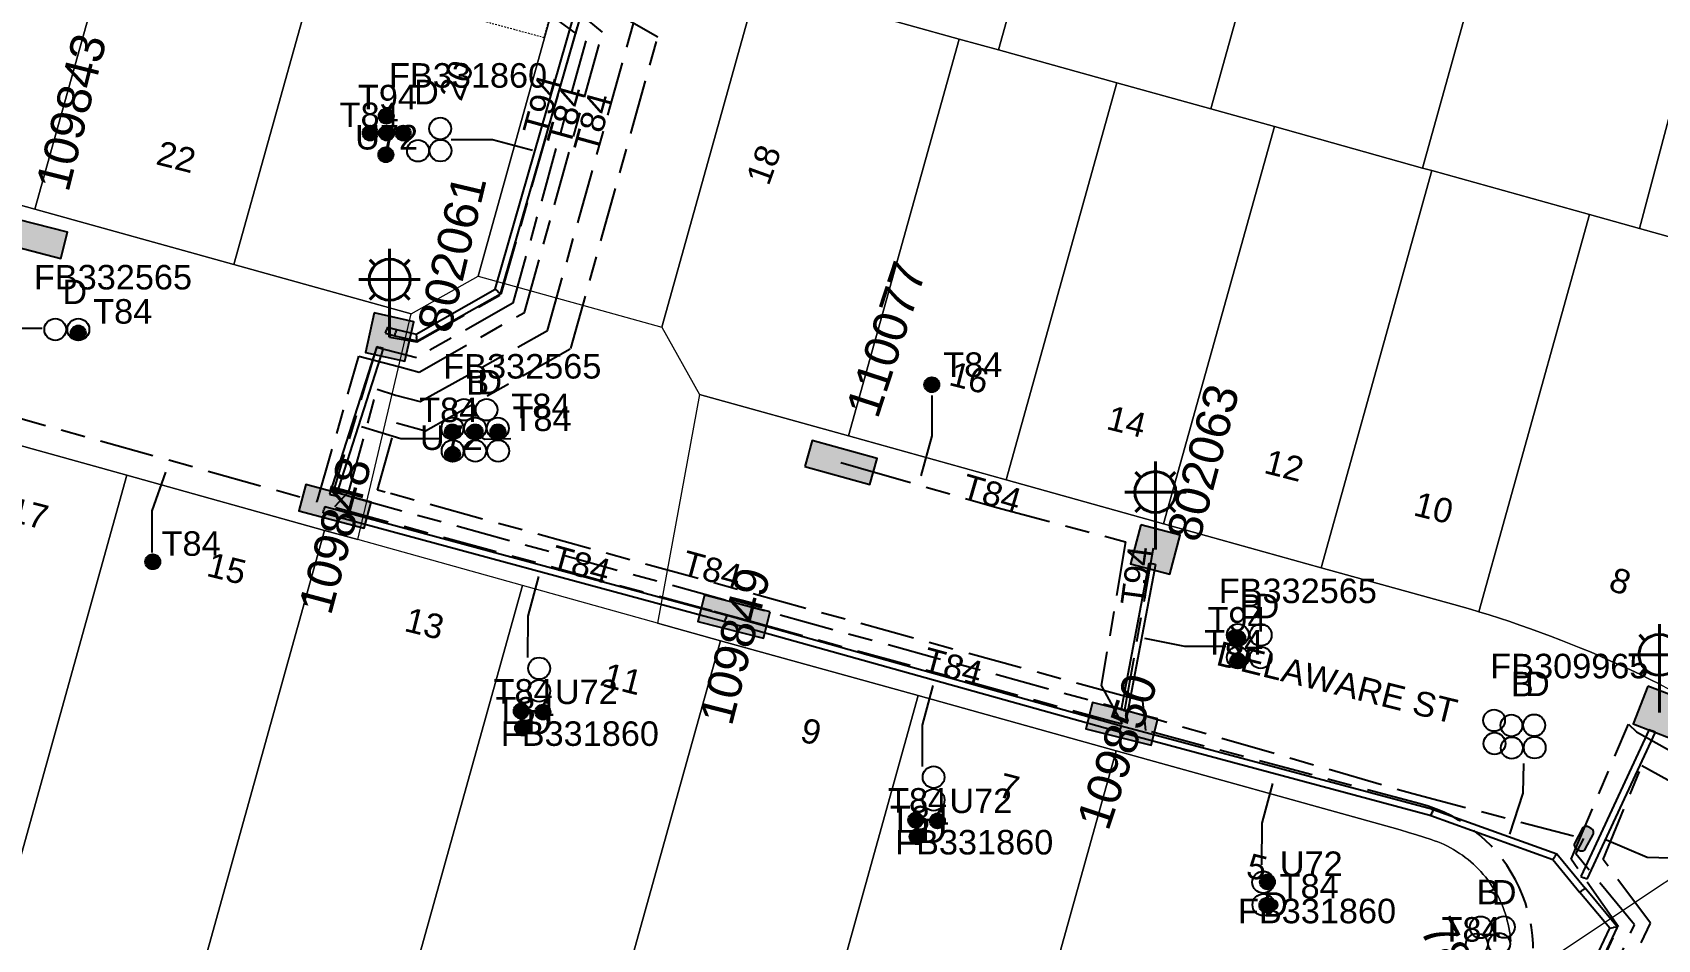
# Model space of a CAD drawing. Header units: metres. Extents: x 289087 to 291245, y 6227587 to 6229773.
# Drawn here: x 290317.4 to 290436.6, y 6228349.8 to 6228416.4 of the extents above; entities that cross this region are included whole.
import ezdxf
from ezdxf.enums import TextEntityAlignment as Align

# ---------------------------------------------------------------- set-up
doc = ezdxf.new("R2010")
doc.units = ezdxf.units.M
for name, pattern in [('Cable Exist UG', [8.2, 4, -1.2, 1.8, -1.2]), ('HIDDEN', [0.375, 0.25, -0.125]), ('HIDDEN2', [0.1875, 0.125, -0.0625])]:
    doc.linetypes.add(name, pattern=pattern)
for name, color, linetype in [('_User Ducts Config', 7, 'Continuous'), ('Duct_SP_EXT', 7, 'Continuous'), ('Equip_HV_EXT', 7, 'Continuous'), ('Equip_SP_SL_EXT', 7, 'Continuous'), ('Mains_HV_EXT', 7, 'Continuous'), ('Mains_LV_EXT', 7, 'Continuous'), ('SupportsUG_SP_LV_EXT', 7, 'Continuous'), ('SupportsUG_SP_LV_SL_EXT', 7, 'Continuous')]:
    doc.layers.add(name, color=color, linetype=linetype)
for name, color, linetype, lineweight in [('Cadastre Land Parcels_SP_EXT', 9, 'Continuous', 5), ('Cadastre Other Property_SP_EXT', 9, 'HIDDEN', 5), ('Cadastre Roads_SP_EXT', 9, 'Continuous', 5)]:
    doc.layers.add(name, color=color, linetype=linetype, lineweight=lineweight)
doc.styles.add('COLUMN_LABEL', font='arial.ttf')
doc.styles.add('iecARIAL', font='arial.ttf', dxfattribs={"height": 2})
doc.styles.add('POLE_LABEL', font='arial.ttf')
doc.styles.get("Standard").update_dxf_attribs({"font": 'arial.ttf'})

# ---------------------------------------------------------------- blocks, each defined once
blk = doc.blocks.new('COLUMN_EXT')
blk.add_hatch(color=256).paths.add_polyline_path([(-1.49, 1.48), (-1.49, -1.49), (1.48, -1.49), (1.48, 1.48)])
blk.add_lwpolyline([(-1.49, -1.49), (1.48, -1.49), (1.48, 1.48), (-1.49, 1.48)], close=True)
for tag, height, style, flags, p in [('ASSET_NUM', 2.5, 'COLUMN_LABEL', 8, (2, 2)), ('STRUCTURE_PLANT_NUMBER', 0.2, 'POLE_LABEL', 9, (1.81, 0.03)), ('STREET_CODE', 0.2, 'COLUMN_LABEL', 9, (1.81, -0.2))]:
    blk.add_attdef(tag, text='', height=height, dxfattribs=dict(style=style, flags=flags)).set_placement(p, align=Align.MIDDLE_LEFT)
at = {"flags": 9}
for tag, p in [('COLUMN_TYPE', (1.81, -0.4)), ('OWNED_BY', (1.81, -0.6)), ('STATE', (1.81, -0.8)), ('USAGE', (1.81, -1)), ('LEGEND', (1.81, -1.2)), ('STREETNAME', (1.81, -1.6)), ('SUBURB', (1.81, -1.8)), ('LOCATION', (1.81, -1.4)), ('NOTES', (1.81, -2))]:
    blk.add_attdef(tag, text='', height=0.2, dxfattribs=at).set_placement(p, align=Align.MIDDLE_LEFT)
at = {"flags": 1}
blk.add_attdef('Z', (1.81, -2.35), '', height=0.2, dxfattribs=at)
blk = doc.blocks.new('PILLAR_EXT')
blk.add_hatch(color=256).paths.add_polyline_path([(-2.475, 0.99), (-2.475, -0.99), (2.475, -0.99), (2.475, 0.99)])
blk.add_lwpolyline([(-2.475, -0.99), (2.475, -0.99), (2.475, 0.99), (-2.475, 0.99)], close=True)
at = {"style": 'iecARIAL', "flags": 8}
blk.add_attdef('ASSET_NUM', (1.5, 3.5), '', height=2.5, dxfattribs=at)
for tag, p, flags in [('OWNED_BY', (0, -0.2), 9), ('STATE', (0, -0.4), 9), ('SUPPORT_TYPE', (0, -0.6), 9), ('USAGE', (0, -0.8), 9), ('LEGEND', (0, -1), 9), ('LOCATION', (0, -1.2), 9), ('STREETNAME', (0, -1.8), 9), ('SUBURB', (0, -2), 1), ('NOTES', (0, -1.4), 9), ('PARENT', (0, -1.6), 9)]:
    blk.add_attdef(tag, p, '', height=0.2, dxfattribs=dict(flags=flags))
blk = doc.blocks.new('DUCT_EXT')
blk.add_circle((0, 0.8), 0.8)
at = {"flags": 1}
blk.add_attdef('Z', (0, 0), '', height=0.2, dxfattribs=at)
at = {"flags": 9}
for tag, p in [('DUCT_CODE', (0, 0)), ('XSECT_TYPE', (0, -0.2)), ('STATE', (0, -0.6)), ('FB_REFERENCE', (0, -0.4)), ('NOTES', (0, -0.8))]:
    blk.add_attdef(tag, text='', height=0.2, dxfattribs=at).set_placement(p, align=Align.MIDDLE_LEFT)
blk = doc.blocks.new('SL_LANTERN_EXT')
at = {"lineweight": 40}
for p, q in [((0, 1.97), (0, 6.47)), ((-1.46, 5.68), (-1.06, 5.28)), ((1.46, 5.68), (1.06, 5.28)), ((-2.25, 4.22), (2.25, 4.22)), ((-1.46, 2.76), (-1.06, 3.16)), ((0, 0), (0, 2.72)), ((1.46, 2.76), (1.06, 3.16))]:
    blk.add_line(p, q, dxfattribs=at)
blk.add_circle((0, 4.22), 1.5, dxfattribs=at)
at = {"style": 'iecARIAL', "flags": 9}
blk.add_attdef('ASSET_NUM', (1.5, 1.5), '', height=2.5, dxfattribs=at)
for tag, p, height, flags in [('CONSTRUCTED_VOLTAGE', (0.98, -0.65), 0.2, 9), ('CONTROL_TYPE', (0.98, -0.85), 0.2, 9), ('LANTERN_PURPOSE', (0.98, -1.05), 0.2, 9), ('LANTERN_TYPE', (0.98, -1.25), 0.2, 9), ('LNUMBER', (2.18, -3.25), 2.5, 8), ('OPERATING_VOLTAGE', (0.98, -1.65), 0.2, 9), ('ORIENTATION', (0.98, -1.85), 0.2, 9), ('OWNED_BY', (0.98, -2.05), 0.2, 9), ('STATE', (0.98, -2.25), 0.2, 9), ('NO_PHASES', (0.98, -1.45), 0.2, 9), ('USAGE', (0.98, -2.45), 0.2, 9), ('CEXIST', (0.98, -2.65), 0.2, 9), ('CNEW', (0.98, -2.85), 0.2, 9), ('CNUMBER', (0.98, -3.05), 0.2, 9), ('CREMOVE', (0.98, -3.25), 0.2, 9), ('CREPLACE', (0.98, -3.45), 0.2, 9), ('LKINGHEIGHT', (0.98, -3.65), 0.2, 9), ('LBRACKET', (0.98, -3.85), 0.2, 9), ('LBRACKETVOCAB', (0.98, -4.05), 0.2, 9), ('LCATEGORY', (0.98, -4.25), 0.2, 9), ('LCHARGE1', (0.98, -4.45), 0.2, 9), ('LCHARGE1PERCENT', (0.98, -4.65), 0.2, 9), ('LCHARGE2', (0.98, -4.85), 0.2, 9), ('LCHARGE2PERCENT', (0.98, -5.05), 0.2, 9), ('LCHARGE3', (0.98, -5.25), 0.2, 9), ('LCHARGE3PERCENT', (0.98, -5.45), 0.2, 9), ('LEXIST', (0.98, -5.65), 0.2, 9), ('LLAMP', (0.98, -5.85), 0.2, 9), ('LLAMPVOCAB', (0.98, -6.05), 0.2, 9), ('LMAST', (0.98, -6.25), 0.2, 9), ('LMASTVOCAB', (0.98, -6.45), 0.2, 9), ('LNEW', (0.98, -6.65), 0.2, 9), ('LANTNUMBER', (0.98, -6.85), 0.2, 9), ('LOUTREACH', (0.98, -7.25), 0.2, 9), ('LOUTREACHVOCAB', (0.98, -7.45), 0.2, 9), ('LRATECODE', (0.98, -7.65), 0.2, 9), ('LREMOVE', (0.98, -7.85), 0.2, 9), ('LREPLACE', (0.98, -8.05), 0.2, 9), ('LTYPE', (0.98, -8.25), 0.2, 9), ('LTYPEVOCAB', (0.98, -8.45), 0.2, 9), ('STREETNAME', (0.98, -9.25), 0.2, 9), ('SUBURB', (0.98, -9.45), 0.2, 1), ('LEGEND', (0.98, -8.65), 0.2, 9), ('LOCATION', (0.98, -8.85), 0.2, 9), ('NOTES', (0.98, -9.05), 0.2, 9)]:
    blk.add_attdef(tag, p, '', height=height, dxfattribs=dict(flags=flags))
blk = doc.blocks.new('HV_STJ_EXT')
h = blk.add_hatch(color=256)
edge = h.paths.add_edge_path()
edge.add_ellipse((-0.59, 0.13), major_axis=(0.226, 0.226), ratio=1, start_angle=45, end_angle=135)
edge.add_line((-0.91, 0.13), (-0.91, -0.13))
edge.add_ellipse((-0.59, -0.13), major_axis=(0.226, 0.226), ratio=1, start_angle=135, end_angle=225)
edge.add_line((-0.59, -0.45), (0.59, -0.45))
edge.add_ellipse((0.59, -0.13), major_axis=(-0.226, 0.226), ratio=1, start_angle=135, end_angle=225)
edge.add_line((0.91, -0.13), (0.91, 0.13))
edge.add_ellipse((0.59, 0.13), major_axis=(-0.226, 0.226), ratio=1, start_angle=225, end_angle=315)
edge.add_line((0.59, 0.45), (-0.59, 0.45))
blk.add_lwpolyline([(-0.91, 0.13), (-0.91, -0.13, 0.414214), (-0.59, -0.45), (0.59, -0.45, 0.414214), (0.91, -0.13), (0.91, 0.13, 0.414214), (0.59, 0.45), (-0.59, 0.45, 0.414214)], format="xyb", close=True)
for tag, flags, p in [('ORIENTATION', 9, (1.5, 0)), ('Z', 1, (1.5, -0.8)), ('USAGE', 9, (1.5, -0.2)), ('LEGEND', 9, (1.5, -0.4)), ('NOTES', 9, (1.5, -0.6))]:
    blk.add_attdef(tag, text='', height=0.2, dxfattribs=dict(flags=flags)).set_placement(p, align=Align.MIDDLE_LEFT)
blk = doc.blocks.new('CABLE_LARGE_EXT')
h = blk.add_hatch(color=256)
edge = h.paths.add_edge_path()
edge.add_arc((0, 0.55), 0.55, 0, 360)
blk.add_circle((0, 0.55), 0.55)
at = {"flags": 1}
blk.add_attdef('Z', (0, 0), '', height=0.2, dxfattribs=at)
at = {"flags": 9}
for tag, p in [('COND_CODE', (0, 0)), ('STATE', (0, -0.4)), ('XSECT_SIZE', (0, -0.6)), ('FB_REFERENCE', (0, -0.2)), ('NOTES', (0, -0.8))]:
    blk.add_attdef(tag, text='', height=0.2, dxfattribs=at).set_placement(p, align=Align.MIDDLE_LEFT)

msp = doc.modelspace()

# ---------------------------------------------------------------- linework, layer by layer
at = {"layer": '_User Ducts Config'}
for points in [[(290348.13, 6228408.57), (290351.17, 6228408.56), (290354.09, 6228407.79)], [(290318.12, 6228394.69), (290315.64, 6228394.7), (290314.33, 6228395.45)], [(290383.39, 6228389.78), (290383.39, 6228386.82), (290382.59, 6228383.89)], [(290347.43, 6228386.6), (290344.45, 6228386.59), (290341.55, 6228387.48)], [(290352.5, 6228386.6), (290350.61, 6228386.55), (290350.29, 6228386.71)], [(290326.19, 6228378.26), (290326.19, 6228381.31), (290327.19, 6228384.15)], [(290353.76, 6228370.54), (290353.78, 6228373.58), (290354.56, 6228376.5)], [(290404.95, 6228371.36), (290401.95, 6228371.36), (290399.01, 6228371.95)], [(290382.7, 6228362.54), (290382.72, 6228365.58), (290383.5, 6228368.5)], [(290426.8, 6228362.76), (290426.74, 6228360.59), (290425.78, 6228357.57)], [(290407.61, 6228355.34), (290407.63, 6228358.38), (290408.4, 6228361.3)], [(290438.43, 6228355.8), (290435.86, 6228355.87), (290432.88, 6228357.13)]]:
    msp.add_lwpolyline(points, dxfattribs=at)
at = {"layer": 'Cadastre Land Parcels_SP_EXT', "linetype": 'Continuous'}
for points in [[(290396.14, 6228443.32), (290383.78, 6228446.76), (290380.93, 6228446.79), (290378.46, 6228445.39), (290377.01, 6228442.94), (290370.63, 6228420.06), (290385.4, 6228415.94), (290388.29, 6228415.15), (290396.14, 6228443.32)], [(290411.7, 6228438.98), (290396.14, 6228443.32), (290388.29, 6228415.15), (290396.96, 6228412.73), (290403.85, 6228410.81), (290411.7, 6228438.98)], [(290427.25, 6228434.64), (290411.7, 6228438.98), (290403.85, 6228410.81), (290408.52, 6228409.51), (290419.4, 6228406.47), (290427.25, 6228434.64)], [(290325.59, 6228432.11), (290324.77, 6228432.34), (290313.06, 6228435.6), (290305.08, 6228406.95), (290317.6, 6228403.45), (290325.59, 6228432.11)], [(290442.81, 6228430.3), (290432.98, 6228433.04), (290427.25, 6228434.64), (290419.4, 6228406.47), (290420.08, 6228406.28), (290431.64, 6228403.06), (290435.3, 6228402.04), (290442.81, 6228430.3)], [(290340.18, 6228428.04), (290325.59, 6228432.11), (290317.6, 6228403.45), (290332.19, 6228399.38), (290340.18, 6228428.04)], [(290458.36, 6228425.97), (290454.27, 6228427.11), (290442.81, 6228430.3), (290435.3, 6228402.04), (290446.09, 6228399.03), (290450.85, 6228397.71), (290458.36, 6228425.97)], [(290350.11, 6228398.54), (290357.02, 6228423.34), (290340.18, 6228428.04), (290332.19, 6228399.38), (290345.19, 6228395.76), (290350.11, 6228398.54)], [(290385.4, 6228415.94), (290370.63, 6228420.06), (290363.58, 6228394.78), (290366.36, 6228389.85), (290377.28, 6228386.81), (290385.4, 6228415.94)], [(290396.96, 6228412.73), (290388.29, 6228415.15), (290385.4, 6228415.94), (290377.28, 6228386.81), (290388.84, 6228383.59), (290396.96, 6228412.73)], [(290408.52, 6228409.51), (290403.85, 6228410.81), (290396.96, 6228412.73), (290388.84, 6228383.59), (290400.39, 6228380.36), (290408.52, 6228409.51)], [(290420.08, 6228406.28), (290419.4, 6228406.47), (290408.52, 6228409.51), (290400.39, 6228380.36), (290411.95, 6228377.14), (290420.08, 6228406.28)], [(290431.64, 6228403.06), (290420.08, 6228406.28), (290411.95, 6228377.14), (290421.69, 6228374.43), (290422.3, 6228374.26), (290422.91, 6228374.09), (290423.51, 6228373.9), (290431.64, 6228403.06)], [(290446.09, 6228399.03), (290435.3, 6228402.04), (290431.64, 6228403.06), (290423.51, 6228373.9), (290424.28, 6228373.67), (290425.03, 6228373.43), (290425.79, 6228373.18), (290426.54, 6228372.92), (290427.3, 6228372.66), (290428.04, 6228372.39), (290428.79, 6228372.11), (290429.53, 6228371.83), (290430.27, 6228371.53), (290431.01, 6228371.23), (290431.75, 6228370.93), (290432.48, 6228370.61), (290433.21, 6228370.29), (290433.93, 6228369.96), (290434.65, 6228369.63), (290435.37, 6228369.29), (290436.09, 6228368.93), (290436.8, 6228368.58), (290437.51, 6228368.21), (290446.09, 6228399.03)], [(290324.33, 6228383.92), (290309.82, 6228387.97), (290300.02, 6228352.81), (290305.38, 6228351.31), (290314.53, 6228348.76), (290324.33, 6228383.92)], [(290338.85, 6228379.88), (290324.33, 6228383.92), (290314.53, 6228348.76), (290317.9, 6228347.82), (290329.05, 6228344.71), (290338.85, 6228379.88)], [(290353.37, 6228375.83), (290341.28, 6228379.21), (290338.85, 6228379.88), (290329.05, 6228344.71), (290330.42, 6228344.33), (290342.94, 6228340.83), (290343.56, 6228340.66), (290353.37, 6228375.83)], [(290367.88, 6228371.78), (290363.27, 6228373.07), (290353.37, 6228375.83), (290343.56, 6228340.66), (290355.47, 6228337.34), (290358.08, 6228336.62), (290367.88, 6228371.78)], [(290382.4, 6228367.75), (290367.88, 6228371.78), (290358.08, 6228336.62), (290369.92, 6228333.31), (290372.6, 6228332.57), (290382.4, 6228367.75)], [(290396.91, 6228363.7), (290382.4, 6228367.75), (290372.6, 6228332.57), (290387.11, 6228328.52), (290396.91, 6228363.7)]]:
    msp.add_lwpolyline(points, close=True, dxfattribs=at)
msp.add_lwpolyline([(290425.86, 6228349.7), (290425.84, 6228349.96), (290425.81, 6228350.21), (290425.77, 6228350.47), (290425.73, 6228350.72), (290425.67, 6228350.98), (290425.61, 6228351.23), (290425.54, 6228351.48), (290425.47, 6228351.72), (290425.39, 6228351.97), (290425.3, 6228352.21), (290425.2, 6228352.45), (290425.09, 6228352.68), (290424.98, 6228352.92), (290424.86, 6228353.15), (290424.74, 6228353.37), (290424.6, 6228353.59), (290424.46, 6228353.81), (290424.32, 6228354.02), (290424.17, 6228354.23), (290424.01, 6228354.44), (290423.84, 6228354.63), (290423.67, 6228354.83), (290423.49, 6228355.02), (290423.31, 6228355.2), (290423.12, 6228355.38), (290422.93, 6228355.55), (290422.73, 6228355.71), (290422.53, 6228355.87), (290422.32, 6228356.03), (290422.11, 6228356.17), (290421.89, 6228356.31), (290421.67, 6228356.45), (290421.45, 6228356.57), (290421.22, 6228356.69), (290420.99, 6228356.81), (290420.75, 6228356.91), (290420.51, 6228357.01), (290420.27, 6228357.1), (290420.03, 6228357.19), (290419.49, 6228357.36), (290418.95, 6228357.53), (290418.35, 6228357.71), (290417.74, 6228357.89), (290417.13, 6228358.07), (290396.91, 6228363.7), (290387.11, 6228328.52)], dxfattribs=at)
at = {"layer": 'Cadastre Other Property_SP_EXT', "linetype": 'HIDDEN2'}
msp.add_lwpolyline([(290358.35, 6228428.4), (290353.55, 6228429.69), (290353.55, 6228429.69, 0.415749), (290346.87, 6228426.29), (290346.87, 6228426.29), (290346.27, 6228424.17), (290346.27, 6228424.17, 0.414276), (290349.63, 6228417.5), (290349.63, 6228417.5), (290354.95, 6228416.06), (290358.35, 6228428.4)], format="xyb", close=True, dxfattribs=at)
at = {"layer": 'Cadastre Roads_SP_EXT', "linetype": 'Continuous'}
msp.add_lwpolyline([(290370.63, 6228420.06), (290377.01, 6228442.94), (290363.98, 6228448.3), (290357.02, 6228423.34), (290350.11, 6228398.54), (290363.58, 6228394.78), (290370.63, 6228420.06)], close=True, dxfattribs=at)
for points in [[(290309.82, 6228387.97), (290324.33, 6228383.92), (290338.85, 6228379.88), (290341.28, 6228379.21), (290345.19, 6228395.76), (290345.19, 6228395.76), (290332.19, 6228399.38), (290317.6, 6228403.45), (290305.08, 6228406.95)], [(290436.8, 6228368.58), (290436.09, 6228368.93), (290435.37, 6228369.29), (290434.65, 6228369.63), (290433.93, 6228369.96), (290433.21, 6228370.29), (290432.48, 6228370.61), (290431.75, 6228370.93), (290431.01, 6228371.23), (290430.27, 6228371.53), (290429.53, 6228371.83), (290428.79, 6228372.11), (290428.04, 6228372.39), (290427.3, 6228372.66), (290426.54, 6228372.92), (290425.79, 6228373.18), (290425.03, 6228373.43), (290424.28, 6228373.67), (290423.51, 6228373.9), (290422.91, 6228374.09), (290422.3, 6228374.26), (290421.69, 6228374.43), (290411.95, 6228377.14), (290400.39, 6228380.36), (290388.84, 6228383.59), (290377.28, 6228386.81), (290366.36, 6228389.85), (290363.27, 6228373.07), (290367.88, 6228371.78), (290382.4, 6228367.75), (290396.91, 6228363.7), (290417.13, 6228358.07), (290417.74, 6228357.89), (290418.35, 6228357.71), (290418.95, 6228357.53), (290419.49, 6228357.36), (290420.03, 6228357.19), (290420.27, 6228357.1), (290420.51, 6228357.01), (290420.75, 6228356.91), (290420.99, 6228356.81), (290421.22, 6228356.69), (290421.45, 6228356.57), (290421.67, 6228356.45), (290421.89, 6228356.31), (290422.11, 6228356.17), (290422.32, 6228356.03), (290422.53, 6228355.87), (290422.73, 6228355.71), (290422.93, 6228355.55), (290423.12, 6228355.38), (290423.31, 6228355.2), (290423.49, 6228355.02), (290423.67, 6228354.83), (290423.84, 6228354.63), (290424.01, 6228354.44), (290424.17, 6228354.23), (290424.32, 6228354.02), (290424.46, 6228353.81), (290424.6, 6228353.59), (290424.74, 6228353.37), (290424.86, 6228353.15), (290424.98, 6228352.92), (290425.09, 6228352.68), (290425.2, 6228352.45), (290425.3, 6228352.21), (290425.39, 6228351.97), (290425.47, 6228351.72), (290425.54, 6228351.48), (290425.61, 6228351.23), (290425.67, 6228350.98), (290425.73, 6228350.72), (290425.77, 6228350.47), (290425.81, 6228350.21), (290425.84, 6228349.96), (290425.86, 6228349.7)], [(290425.34, 6228346.15), (290448.97, 6228361.91)]]:
    msp.add_lwpolyline(points, dxfattribs=at)
at = {"layer": 'Duct_SP_EXT'}
for p, q in [((290351.35, 6228397.57), (290357.61, 6228419.32)), ((290351.76, 6228397.25), (290358.08, 6228419.19)), ((290345.56, 6228394.29), (290351.35, 6228397.57)), ((290351.35, 6228397.57), (290351.55, 6228397.41)), ((290351.76, 6228397.25), (290351.55, 6228397.41)), ((290345.64, 6228393.78), (290351.76, 6228397.25)), ((290343.32, 6228394.34), (290343.38, 6228394.57)), ((290343.32, 6228394.34), (290343.99, 6228394.15)), ((290343.45, 6228394.8), (290343.38, 6228394.57)), ((290343.45, 6228394.8), (290344.11, 6228394.62)), ((290343.99, 6228394.15), (290344.05, 6228394.39)), ((290343.99, 6228394.15), (290345.64, 6228393.78)), ((290344.11, 6228394.62), (290344.05, 6228394.39)), ((290344.11, 6228394.62), (290345.56, 6228394.29)), ((290345.56, 6228394.29), (290345.6, 6228394.03)), ((290345.64, 6228393.78), (290345.6, 6228394.03)), ((290342.68, 6228393.37), (290339.2, 6228382.54)), ((290343.14, 6228393.22), (290339.66, 6228382.39)), ((290342.68, 6228393.37), (290342.91, 6228393.29)), ((290343.14, 6228393.22), (290342.91, 6228393.29)), ((290339.2, 6228382.54), (290339.43, 6228382.47)), ((290339.66, 6228382.39), (290339.43, 6228382.47)), ((290338.74, 6228381.17), (290338.8, 6228381.4)), ((290338.74, 6228381.17), (290368.22, 6228373.19)), ((290338.86, 6228381.64), (290338.8, 6228381.4)), ((290338.86, 6228381.64), (290368.34, 6228373.65)), ((290399.32, 6228377.47), (290397.29, 6228366.74)), ((290399.79, 6228377.38), (290397.76, 6228366.65)), ((290399.32, 6228377.47), (290399.56, 6228377.43)), ((290399.79, 6228377.38), (290399.56, 6228377.43)), ((290368.34, 6228373.65), (290368.28, 6228373.42)), ((290368.35, 6228373.65), (290368.28, 6228373.42)), ((290368.35, 6228373.65), (290397.29, 6228365.54)), ((290368.22, 6228373.19), (290368.28, 6228373.42)), ((290368.22, 6228373.19), (290368.28, 6228373.42)), ((290368.22, 6228373.19), (290397.16, 6228365.08)), ((290397.29, 6228366.74), (290397.52, 6228366.69)), ((290397.76, 6228366.65), (290397.52, 6228366.69)), ((290397.16, 6228365.08), (290397.22, 6228365.31)), ((290397.16, 6228365.08), (290397.22, 6228365.31)), ((290397.29, 6228365.54), (290397.22, 6228365.31)), ((290397.28, 6228365.54), (290397.22, 6228365.31)), ((290397.28, 6228365.54), (290420.15, 6228359.41)), ((290436.02, 6228365.26), (290431, 6228354.47)), ((290436.02, 6228365.26), (290436.24, 6228365.16)), ((290397.16, 6228365.08), (290420.02, 6228358.95)), ((290436.45, 6228365.06), (290431.44, 6228354.27)), ((290436.45, 6228365.06), (290436.24, 6228365.16)), ((290420.15, 6228359.41), (290420.09, 6228359.18)), ((290420.17, 6228359.4), (290420.09, 6228359.18)), ((290420.17, 6228359.4), (290429.24, 6228356.13)), ((290420, 6228358.95), (290420.09, 6228359.18)), ((290420, 6228358.95), (290428.96, 6228355.73)), ((290420.02, 6228358.95), (290420.09, 6228359.18)), ((290428.96, 6228355.73), (290429.1, 6228355.93)), ((290428.96, 6228355.73), (290430.94, 6228353.31)), ((290429.24, 6228356.13), (290429.1, 6228355.93)), ((290429.24, 6228356.13), (290431.31, 6228353.61)), ((290430.94, 6228353.3), (290431.12, 6228353.46)), ((290430.94, 6228353.31), (290431.12, 6228353.46)), ((290433.12, 6228350.69), (290430.94, 6228353.3)), ((290431, 6228354.47), (290431.22, 6228354.37)), ((290431.31, 6228353.61), (290431.12, 6228353.46)), ((290431.31, 6228353.61), (290431.12, 6228353.46)), ((290431.44, 6228354.27), (290431.22, 6228354.37)), ((290433.69, 6228350.76), (290431.31, 6228353.61)), ((290429.98, 6228344.03), (290433.12, 6228350.69)), ((290430.35, 6228343.68), (290433.69, 6228350.76)), ((290433.12, 6228350.69), (290433.4, 6228350.73)), ((290433.69, 6228350.76), (290433.4, 6228350.73))]:
    msp.add_line(p, q, dxfattribs=at)
at = {"layer": 'Mains_HV_EXT', "linetype": 'Cable Exist UG'}
for points in [[(290352.08, 6228422.33), (290351.67, 6228420.46), (290358.02, 6228415.8), (290352.66, 6228396.55), (290352.66, 6228396.55), (290345.58, 6228392.54), (290342.66, 6228393.29), (290339.49, 6228382.78), (290340.65, 6228382.38), (290340.65, 6228382.38), (290396.8, 6228366.92), (290418.68, 6228360.56), (290431.23, 6228357.25)], [(290392.47, 6228324.4), (290393.95, 6228325.4), (290398.41, 6228323.52), (290400.56, 6228322.55), (290400.56, 6228322.55), (290401.36, 6228323.26), (290403.68, 6228325.31), (290406.33, 6228327.64), (290409.04, 6228329.92), (290409.04, 6228329.92), (290411.69, 6228331.93), (290420.13, 6228337.16), (290431.16, 6228342.91), (290434.94, 6228350.92), (290430.63, 6228356.13), (290431.23, 6228357.25)]]:
    msp.add_lwpolyline(points, dxfattribs=at)
at = {"layer": 'Mains_LV_EXT', "linetype": 'Cable Exist UG'}
for points in [[(290339.61, 6228381.64), (290340.63, 6228382.74), (290340.63, 6228382.74), (290342.7, 6228390.23), (290344.05, 6228389.79), (290345.86, 6228389.33), (290355.21, 6228394.55), (290361.78, 6228418.08), (290360.11, 6228419.13), (290359.1, 6228422.81)], [(290343.62, 6228394.06), (290345.61, 6228393.71), (290345.61, 6228393.71), (290351.81, 6228397.21), (290359.1, 6228422.81)], [(290310.39, 6228389.81), (290314.51, 6228388.66), (290314.51, 6228388.66), (290338.31, 6228381.99), (290341.35, 6228392.67), (290344.36, 6228391.89), (290344.36, 6228391.89), (290345.79, 6228391.5), (290353.51, 6228395.88), (290359.24, 6228416.45), (290352.12, 6228422.37)], [(290376.73, 6228384.87), (290377.98, 6228384.5), (290377.98, 6228384.5), (290388.17, 6228381.55), (290397.61, 6228379.04), (290395.82, 6228368.48), (290397.36, 6228365.69)], [(290339.66, 6228381.55), (290369.07, 6228373.49)], [(290399.64, 6228378.58), (290397.37, 6228365.8)], [(290431.92, 6228342.18), (290436.12, 6228351.06), (290432.64, 6228355.72), (290435.49, 6228362.63), (290435.49, 6228362.63), (290437.38, 6228361.58), (290440.91, 6228359.27), (290443.08, 6228357.96), (290448.5, 6228355.61), (290455.15, 6228357.37), (290455.61, 6228357.75), (290455.61, 6228357.75), (290457.17, 6228361.5), (290462.55, 6228365.07), (290470.48, 6228368.76), (290487.6, 6228374.95), (290488.34, 6228377.95)], [(290367.39, 6228373.95), (290370.04, 6228373.23), (290370.04, 6228373.23), (290396.42, 6228365.92), (290397.36, 6228365.69)], [(290430.39, 6228343.64), (290433.76, 6228350.77), (290430.29, 6228355.75), (290434.5, 6228365.66), (290435.1, 6228365.08), (290435.1, 6228365.08), (290437.97, 6228363.47), (290441.93, 6228360.97), (290448.66, 6228357.74), (290454.59, 6228359.23), (290455.77, 6228362.96)]]:
    msp.add_lwpolyline(points, dxfattribs=at)
msp.add_lwpolyline([(290426.43, 6228344.17, 0.468518), (290419.21, 6228359.81), (290419.21, 6228359.81), (290399.1, 6228365.19), (290398.87, 6228367.33), (290398.87, 6228367.33), (290397.86, 6228367.6), (290343.3, 6228382.68), (290342.73, 6228382.82), (290342.73, 6228382.82), (290344.11, 6228387.77), (290346.24, 6228387.18), (290356.91, 6228393.22), (290363.29, 6228416.08), (290352.29, 6228422.32)], format="xyb", dxfattribs=at)

# ---------------------------------------------------------------- block references
at = {"layer": '_User Ducts Config'}
for name, p in [('CABLE_LARGE_EXT', (290343.37, 6228409.73)), ('CABLE_LARGE_EXT', (290342.19, 6228408.49)), ('CABLE_LARGE_EXT', (290343.4, 6228408.49)), ('CABLE_LARGE_EXT', (290344.61, 6228408.49)), ('CABLE_LARGE_EXT', (290343.34, 6228406.9)), ('DUCT_EXT', (290319.09, 6228393.82)), ('DUCT_EXT', (290320.78, 6228393.82)), ('CABLE_LARGE_EXT', (290320.78, 6228393.82)), ('CABLE_LARGE_EXT', (290383.39, 6228390.02)), ('DUCT_EXT', (290349.07, 6228387.93)), ('DUCT_EXT', (290350.73, 6228387.93)), ('DUCT_EXT', (290348.22, 6228386.56)), ('DUCT_EXT', (290349.89, 6228386.56)), ('DUCT_EXT', (290351.56, 6228386.56)), ('CABLE_LARGE_EXT', (290348.22, 6228386.56)), ('CABLE_LARGE_EXT', (290349.89, 6228386.56)), ('CABLE_LARGE_EXT', (290351.56, 6228386.56)), ('DUCT_EXT', (290348.24, 6228384.91)), ('CABLE_LARGE_EXT', (290348.24, 6228384.91)), ('DUCT_EXT', (290349.9, 6228384.91)), ('DUCT_EXT', (290351.58, 6228384.91)), ('CABLE_LARGE_EXT', (290326.24, 6228377.02)), ('DUCT_EXT', (290405.84, 6228371.41)), ('CABLE_LARGE_EXT', (290405.84, 6228371.41)), ('DUCT_EXT', (290407.52, 6228371.4)), ('DUCT_EXT', (290405.84, 6228369.75)), ('DUCT_EXT', (290407.52, 6228369.75)), ('CABLE_LARGE_EXT', (290405.84, 6228369.75)), ('DUCT_EXT', (290424.64, 6228365.13)), ('DUCT_EXT', (290425.91, 6228364.76)), ('DUCT_EXT', (290427.58, 6228364.77)), ('DUCT_EXT', (290424.67, 6228363.43)), ('DUCT_EXT', (290425.94, 6228363.11)), ('DUCT_EXT', (290427.62, 6228363.13))]:
    msp.add_blockref(name, p, dxfattribs=at)
for name, p, rotation in [('DUCT_EXT', (290346.53, 6228409.37), 269.9586138857085), ('DUCT_EXT', (290344.9, 6228407.74), 269.9586138857085), ('DUCT_EXT', (290346.55, 6228407.75), 269.9586138857085), ('DUCT_EXT', (290354.58, 6228368.95), 359.6654191476014), ('DUCT_EXT', (290354.58, 6228367.3), 359.6654191476014), ('CABLE_LARGE_EXT', (290353.82, 6228366.61), 89.70680528091653), ('CABLE_LARGE_EXT', (290355.41, 6228366.54), 89.70680528091653), ('CABLE_LARGE_EXT', (290353.92, 6228365.37), 89.70680528091653), ('DUCT_EXT', (290383.52, 6228360.96), 359.6654191476014), ('DUCT_EXT', (290383.52, 6228359.3), 359.6654191476014), ('CABLE_LARGE_EXT', (290382.76, 6228358.61), 89.70680528091653), ('CABLE_LARGE_EXT', (290384.35, 6228358.55), 89.70680528091653), ('CABLE_LARGE_EXT', (290382.86, 6228357.39), 89.70680528091653), ('DUCT_EXT', (290407.7, 6228353.25), 359.6654191476014), ('CABLE_LARGE_EXT', (290408.56, 6228354.07), 89.70680528091653), ('DUCT_EXT', (290407.71, 6228351.6), 359.6654191476014), ('CABLE_LARGE_EXT', (290408.52, 6228352.36), 89.70680528091653), ('DUCT_EXT', (290422.86, 6228350.74), 270.0936204574901), ('DUCT_EXT', (290424.56, 6228350.76), 270.0936204574901), ('DUCT_EXT', (290422.57, 6228349.49), 270.0936204574901), ('DUCT_EXT', (290424.21, 6228349.53), 270.0936204574901)]:
    msp.add_blockref(name, p, dxfattribs=dict(at, rotation=rotation))
at = {"layer": 'Equip_HV_EXT', "rotation": 61.90760375876348}
msp.add_blockref('HV_STJ_EXT', (290431.23, 6228357.25), dxfattribs=at)
at = {"layer": 'Equip_SP_SL_EXT'}
for p in [(290343.62, 6228394.06), (290399.79, 6228378.47), (290436.77, 6228366.52)]:
    msp.add_blockref('SL_LANTERN_EXT', p, dxfattribs=at)
at = {"layer": 'SupportsUG_SP_LV_EXT'}
ref = msp.add_blockref('PILLAR_EXT', (290317.34, 6228401.42), dxfattribs=dict(at, rotation=345.5255517343809))
ref.add_attrib('ASSET_NUM', '109843', dxfattribs={"layer": '0', "height": 2.5, "rotation": 75.9603, "style": 'iecARIAL'}).set_placement((290318.84, 6228404.92), align=Align.MIDDLE_LEFT)
ref = msp.add_blockref('PILLAR_EXT', (290376.73, 6228384.87), dxfattribs=dict(at, rotation=344.5521128355994))
ref.add_attrib('ASSET_NUM', '110077', dxfattribs={"layer": '0', "height": 2.5, "rotation": 71.9095, "style": 'iecARIAL'}).set_placement((290378.23, 6228388.37), align=Align.MIDDLE_LEFT)
ref = msp.add_blockref('PILLAR_EXT', (290339.61, 6228381.64), dxfattribs=dict(at, rotation=165.0098630917064))
ref.add_attrib('ASSET_NUM', '109848', dxfattribs={"layer": '0', "height": 2.5, "rotation": 75.0099, "style": 'iecARIAL'}).set_placement((290341.11, 6228385.14), align=Align.MIDDLE_RIGHT)
ref = msp.add_blockref('PILLAR_EXT', (290368.88, 6228373.54), dxfattribs=dict(at, rotation=165.6661637162448))
ref.add_attrib('ASSET_NUM', '109849', dxfattribs={"layer": '0', "height": 2.5, "rotation": 75.6874, "style": 'iecARIAL'}).set_placement((290370.38, 6228377.04), align=Align.MIDDLE_RIGHT)
ref = msp.add_blockref('PILLAR_EXT', (290397.33, 6228365.68), dxfattribs=dict(at, rotation=165.9132572497945))
ref.add_attrib('ASSET_NUM', '109850', dxfattribs={"layer": '0', "height": 2.5, "rotation": 71.5859, "style": 'iecARIAL'}).set_placement((290398.83, 6228369.18), align=Align.MIDDLE_RIGHT)
at = {"layer": 'SupportsUG_SP_LV_SL_EXT'}
ref = msp.add_blockref('COLUMN_EXT', (290343.62, 6228394.06), dxfattribs=dict(at, rotation=257.3234698124969))
ref.add_attrib('ASSET_NUM', '802061', dxfattribs={"layer": '0', "height": 2.5, "rotation": 76.6805, "style": 'COLUMN_LABEL'}).set_placement((290345.62, 6228394.81), align=Align.TOP_LEFT)
ref = msp.add_blockref('COLUMN_EXT', (290399.79, 6228378.47), dxfattribs=dict(at, rotation=255.172726721305))
ref.add_attrib('ASSET_NUM', '802063', dxfattribs={"layer": '0', "height": 2.5, "rotation": 75.1727, "style": 'COLUMN_LABEL'}).set_placement((290401.79, 6228379.22), align=Align.MIDDLE_LEFT)
ref = msp.add_blockref('COLUMN_EXT', (290436.77, 6228366.52), dxfattribs=dict(at, rotation=249.0877998332415))
ref.add_attrib('ASSET_NUM', '781694', dxfattribs={"layer": '0', "height": 2.5, "rotation": 74.5308, "style": 'COLUMN_LABEL'}).set_placement((290438.77, 6228367.27), align=Align.MIDDLE_LEFT)
ref = msp.add_blockref('COLUMN_EXT', (290424.84, 6228340.74), dxfattribs=dict(at, rotation=207.6520820541013))
ref.add_attrib('ASSET_NUM', '781692', dxfattribs={"layer": '0', "height": 2.5, "rotation": 298.1212, "style": 'COLUMN_LABEL'}).set_placement((290426.84, 6228341.49), align=Align.TOP_RIGHT)

# ---------------------------------------------------------------- texts
at = {"layer": '_User Ducts Config'}
for s, p in [('FB331860', (290343.57, 6228412.37)), ('D', (290345.41, 6228411.15)), ('T94', (290341.29, 6228410.78)), ('T84', (290339.95, 6228409.48)), ('U72', (290341.09, 6228407.83)), ('FB332565', (290317.52, 6228397.56)), ('D', (290319.61, 6228396.49)), ('T84', (290321.87, 6228395.05)), ('FB332565', (290347.55, 6228391.02)), ('T84', (290384.23, 6228391.14)), ('B', (290349.24, 6228389.84)), ('D', (290350.05, 6228389.86)), ('T84', (290345.78, 6228387.82)), ('T84', (290352.55, 6228388.11)), ('T84', (290352.63, 6228387.17)), ('U72', (290345.84, 6228385.78)), ('T84', (290326.89, 6228378.01)), ('FB332565', (290404.44, 6228374.54)), ('B', (290405.97, 6228373.39)), ('D', (290407.07, 6228373.42)), ('T94', (290403.61, 6228372.45)), ('T84', (290403.37, 6228370.76)), ('FB309965', (290424.36, 6228369.02)), ('T84', (290351.24, 6228367.16)), ('U72', (290355.74, 6228367.13)), ('B', (290425.87, 6228367.7)), ('D', (290426.91, 6228367.71)), ('T84', (290351.38, 6228365.84)), ('D', (290353.67, 6228364.9)), ('FB331860', (290351.77, 6228364.06)), ('T84', (290380.18, 6228359.16)), ('U72', (290384.68, 6228359.13)), ('T84', (290380.32, 6228357.86)), ('D', (290382.61, 6228356.93)), ('FB331860', (290380.7, 6228356.09)), ('U72', (290408.92, 6228354.51)), ('T84', (290408.91, 6228352.86)), ('D', (290407.69, 6228351.52)), ('B', (290423.36, 6228352.43)), ('D', (290424.47, 6228352.41)), ('FB331860', (290405.85, 6228351.04)), ('T84', (290420.78, 6228349.69))]:
    msp.add_text(s, height=1.8, dxfattribs=at).set_placement(p)
at = {"layer": 'Cadastre Land Parcels_SP_EXT'}
for s, rotation, p in [('20', 69.8637, (290348.87, 6228411.3)), ('22', 345.6507, (290326.39, 6228406.77)), ('18', 70.1046, (290371.42, 6228405.1)), ('16', 345.7144, (290384.56, 6228390.56)), ('14', 345.9638, (290396.11, 6228387.33)), ('12', 345.7144, (290407.67, 6228384.11)), ('17', 345.7775, (290315.58, 6228380.59)), ('10', 346.0259, (290418.64, 6228381)), ('15', 345.9638, (290330.1, 6228376.55)), ('8', 340.4322, (290432.94, 6228375.54)), ('13', 346.0259, (290344.61, 6228372.51)), ('11', 345.7144, (290359.14, 6228368.45)), ('9', 345.7144, (290373.64, 6228364.41)), ('7', 345.6507, (290388.16, 6228360.36)), ('5', 345.9011, (290406.36, 6228354.46))]:
    msp.add_text(s, height=1.8, rotation=rotation, dxfattribs=at).set_placement(p)
at = {"layer": 'Cadastre Roads_SP_EXT'}
msp.add_text('DELAWARE ST', height=1.8, rotation=346.0259, dxfattribs=at).set_placement((290404.16, 6228370.02))
at = {"layer": 'Mains_LV_EXT'}
for s, rotation, p in [('T94', 74.5952, (290355.09, 6228408.76)), ('T84', 74.5952, (290356.85, 6228407.98)), ('T84', 74.5952, (290358.81, 6228407.48)), ('T84', 343.791, (290385.46, 6228382.33)), ('T84', 344.5582, (290355.32, 6228377.09)), ('T84', 344.6672, (290364.93, 6228376.7)), ('T94', 82.2958, (290399.01, 6228374.28)), ('T84', 344.6698, (290382.61, 6228369.59))]:
    msp.add_text(s, height=1.8, rotation=rotation, dxfattribs=at).set_placement(p)

doc.saveas('drawing.dxf')
